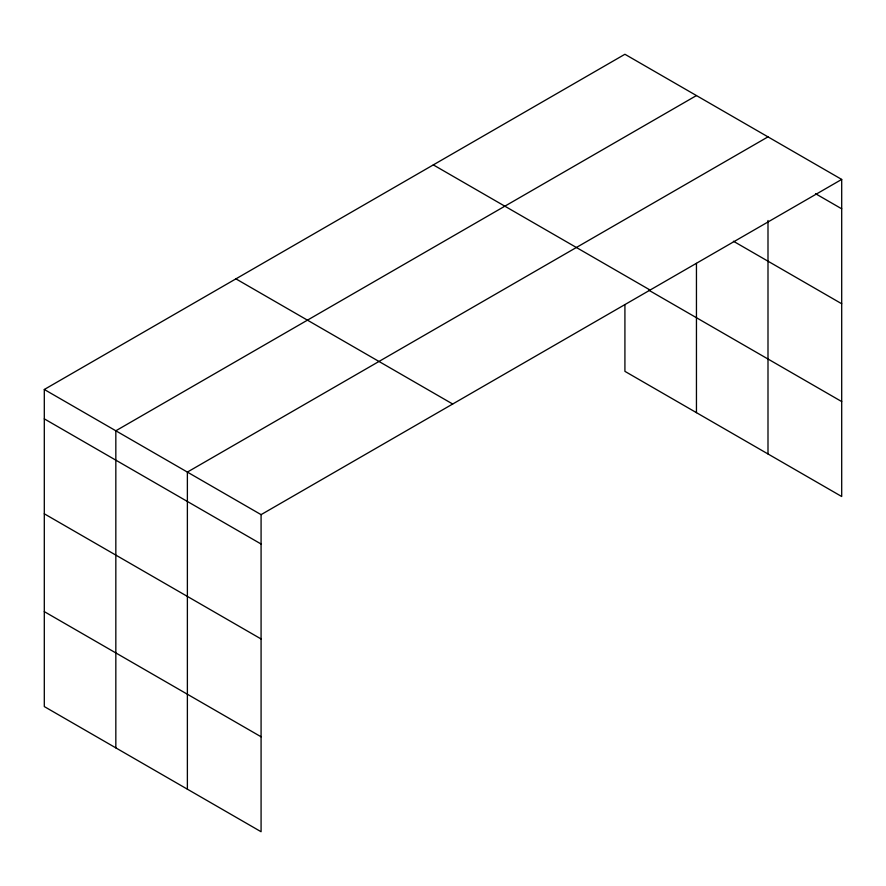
<?xml version="1.0" encoding="UTF-8"?>
<svg xmlns="http://www.w3.org/2000/svg" width="886" height="886" viewBox="0 0 886 886"><rect width="100%" height="100%" fill="white"/><g stroke="black" fill="none" stroke-linecap="round" stroke-linejoin="round"><path stroke-width="1.33" d="M44.3 389.486L261.082 514.644L261.082 831.732L44.3 706.574L44.3 389.486L624.918 54.267L841.7 179.426L841.7 496.514L624.918 371.356L624.918 304.895M696.451 95.566L115.833 430.784L115.833 747.884M767.996 136.865L187.378 472.083L187.378 789.182M261.082 514.644L841.7 179.426M815.541 193.702L841.7 208.808M733.42 241.236L841.7 303.754M433.309 164.885L650.091 290.043M648.762 290.187L841.7 401.568M235.909 278.857L452.691 404.016M44.3 418.856L261.082 544.015M44.3 513.802L261.082 638.961M44.3 611.628L261.082 736.787M767.996 220.503L767.996 453.964M696.451 263.375L696.451 412.666"/></g></svg>
